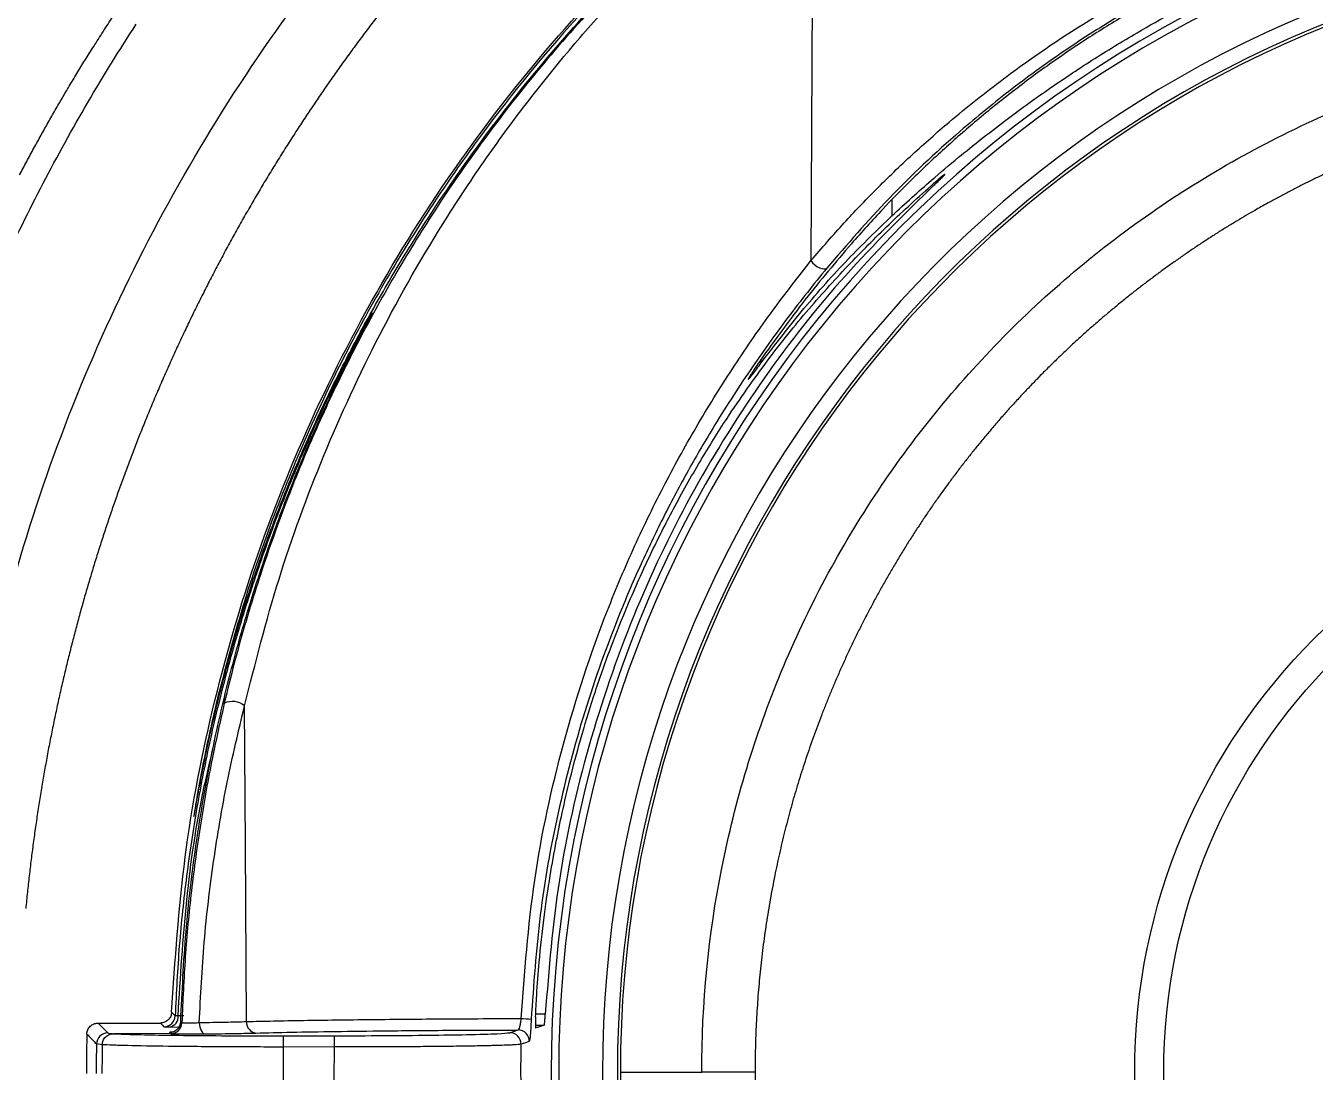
# Model space of a CAD drawing. Extents: x -50 to 28, y -10 to 124.
# Drawn here: x -42.844 to -39.395, y 41.026 to 43.824 of the extents above; entities that cross this region are included whole.
import ezdxf

# ---------------------------------------------------------------- set-up
doc = ezdxf.new("R2010")
doc.units = 0
doc.header["$MEASUREMENT"] = 0
doc.layers.add('GEOMETRY', color=2, linetype='Continuous', lineweight=25)

# ---------------------------------------------------------------- blocks, each defined once
blk = doc.blocks.new('2026 EXCURSION-ENTICE')
at = {"layer": 'GEOMETRY'}
for p, q in [((-29.2557, -34.5528), (-29.2616, -35.7312)), ((-29.0453, -35.5686), (-29.0451, -35.6113)), ((-29.3946, -36.0043), (-29.3948, -35.9949)), ((-31.1689, -37.7704), (-31.0019, -37.7702)), ((-30.9394, -37.7512), (-30.9549, -37.7509)), ((-29.9724, -37.7461), (-29.998, -37.7461)), ((-30.9745, -37.7985), (-31.1268, -37.7987)), ((-30.9773, -37.7806), (-30.9522, -37.7811)), ((-30.6732, -37.8044), (-30.5371, -37.8042)), ((-30.6732, -37.8044), (-30.6732, -37.8344)), ((-30.5371, -37.8042), (-30.537, -37.8342)), ((-29.9988, -37.7759), (-29.9752, -37.7758)), ((-31.1577, -37.8281), (-31.173, -37.8262)), ((-30.537, -37.8342), (-30.6732, -37.8344)), ((-29.7692, -37.9016), (-29.5539, -37.9016))]:
    blk.add_line(p, q, dxfattribs=at)
at = {"layer": 'GEOMETRY', "flags": 128}
for points in [[(-29.2616, -35.7312), (-29.2571, -35.7368), (-29.2516, -35.7421), (-29.2455, -35.7466), (-29.2391, -35.7502), (-29.2329, -35.7525), (-29.2273, -35.7535), (-29.2226, -35.753), (-29.2192, -35.7511)], [(-30.4914, -35.9745), (-30.4914, -35.9744), (-30.4914, -35.9735)], [(-30.7716, -37.7671), (-30.7746, -37.2938), (-30.777, -36.9219)], [(-31.1689, -37.7704), (-31.1544, -37.7851), (-31.1431, -37.7967)], [(-31.0019, -37.7702), (-30.9966, -37.7757), (-30.9925, -37.78)], [(-30.9625, -37.751), (-30.9678, -37.7456), (-30.9719, -37.7414)], [(-30.9446, -37.7695), (-30.9463, -37.7677), (-30.9477, -37.7662)], [(-30.8979, -37.7696), (-30.8975, -37.7754), (-30.8965, -37.7809), (-30.895, -37.786), (-30.8929, -37.7905), (-30.8904, -37.7942), (-30.8876, -37.797), (-30.8845, -37.7987), (-30.8813, -37.7993)], [(-30.9777, -37.7953), (-30.9759, -37.7971), (-30.9745, -37.7985)], [(-30.0674, -37.7961), (-30.055, -37.792), (-30.0453, -37.7888)], [(-29.9752, -37.7758), (-29.988, -37.78), (-29.998, -37.7833)], [(-30.0153, -37.8195), (-30.0277, -37.8236), (-30.0375, -37.8268)]]:
    blk.add_lwpolyline(points, dxfattribs=at)
at = {"layer": 'GEOMETRY'}
for radius in [1.64, 1.5625]:
    blk.add_circle((-26.7555, -37.9016), radius, dxfattribs=at)
for centre, radius, start, end in [((-26.7555, -37.9016), 3.201, 101.9546, 258.1398), ((-26.7555, -37.9016), 3.181, 102.0488, 258.0457), ((-26.7555, -37.9016), 3.064, 102.5142, 257.5802), ((-26.7555, -37.9016), 3.024, 102.7218, 257.3726), ((-26.7555, -37.9016), 3.016, 103.2268, 256.8676), ((-30.8092, -36.96), 0.0499, 49.7282, 116.0111), ((-30.9925, -37.75), 0.03, 270.0668, 357.9303), ((-30.9777, -37.7653), 0.03, 270.0668, 358.1305), ((-30.9821, -37.7537), 0.0274, 280.1958, 5.9279), ((-30.9745, -37.7685), 0.03, 270.0669, 358.1735), ((-30.7435, -37.7689), 0.0281, 176.448, 263.8582), ((-30.0555, -38.3094), 0.5507, 85.2725, 88.072), ((-22.0794, -28.9401), 12.7144, 224.17228, 224.3389), ((-31.143, -37.8267), 0.03, 90.0672, 179.0012), ((-30.0675, -37.8261), 0.03, 358.723, 89.949), ((-30.0453, -37.8188), 0.03, 358.5869, 89.9488), ((-26.7555, -37.9016), 4.4182, 179.0212, 180.0472), ((-26.7555, -37.9016), 4.4028, 179.0424, 180.0472), ((-26.7555, -37.9016), 3.9183, 179.016, 181.0785), ((-26.7555, -37.9016), 3.7822, 178.9789, 181.1156), ((-26.7555, -37.9016), 3.2828, 178.693, 181.4015)]:
    blk.add_arc(centre, radius, start, end, dxfattribs=at)
for points, knots in [([(36.6428, -38.9849), (36.6428, -38.9538), (36.6428, -38.9209), (36.6428, -38.8518), (36.6428, -38.8157), (36.6428, -38.7044), (36.6428, -38.6259), (36.6429, -38.4716), (36.6429, -38.3959), (36.6429, -38.2918), (36.6429, -38.2586), (36.6429, -38.196), (36.6429, -38.1665), (36.643, -38.1112), (36.643, -38.0854), (36.643, -38.0366), (36.643, -38.0136), (36.643, -37.9686), (36.643, -37.9463), (36.643, -37.9016), (36.643, -37.8792), (36.643, -37.7674), (36.6431, -37.6779), (36.6431, -37.2302), (36.643, -36.8711), (36.6425, -36.1483), (36.642, -35.7846), (36.6407, -35.0531), (36.6397, -34.6853), (36.6362, -33.5784), (36.6327, -32.8363), (36.6258, -31.7329), (36.6232, -31.3667), (36.6174, -30.6389), (36.6143, -30.2773), (36.6073, -29.5579), (36.6036, -29.2001), (36.5954, -28.4845), (36.5909, -28.1267), (36.5766, -27.0538), (36.5657, -26.3392), (36.5282, -24.1982), (36.497, -22.7741), (36.4381, -20.634), (36.4164, -19.92), (36.3801, -18.8478), (36.3674, -18.4902), (36.3408, -17.775), (36.3267, -17.4174), (36.2972, -16.7019), (36.2818, -16.3439), (36.2492, -15.6276), (36.2321, -15.2693), (36.1961, -14.5528), (36.1772, -14.1946), (36.1373, -13.4788), (36.1163, -13.1213), (36.0491, -12.0493), (35.9987, -11.335), (35.8805, -9.9073), (35.8128, -9.1939), (35.7232, -8.3929), (35.713, -8.3039), (35.6975, -8.1705), (35.6923, -8.1261), (35.6818, -8.0371), (35.6765, -7.9925), (35.665, -7.9028), (35.6586, -7.8577), (35.6448, -7.7684), (35.6373, -7.7241), (35.6214, -7.6359), (35.6129, -7.5919), (35.5946, -7.5036), (35.5849, -7.4593), (35.4923, -7.0621), (35.374, -6.7174), (35.0708, -6.0592), (34.8858, -5.7456), (34.4563, -5.1619), (34.2117, -4.8918), (33.673, -4.4064), (33.379, -4.1911), (32.7534, -3.8241), (32.4219, -3.6725), (31.9069, -3.4974), (31.7324, -3.4478), (31.4674, -3.3867), (31.3785, -3.3686), (31.2447, -3.3449), (31.1999, -3.3375), (31.1102, -3.3239), (31.0652, -3.3177), (30.9981, -3.3092), (30.9757, -3.3065), (30.9311, -3.3012), (30.9089, -3.2986), (30.8644, -3.2933), (30.842, -3.2907), (30.7963, -3.2853), (30.7731, -3.2826), (30.702, -3.2744), (30.6528, -3.2687), (30.5544, -3.2576), (30.5054, -3.2521), (30.4346, -3.2442), (30.4114, -3.2416), (30.3659, -3.2366), (30.3436, -3.2342), (30.2768, -3.2269), (30.2323, -3.2221), (30.0987, -3.2078), (30.0097, -3.1985), (29.208, -3.1159), (28.4943, -3.0535), (27.0663, -2.9444), (26.3519, -2.8976), (25.4585, -2.8452), (25.2798, -2.835), (24.9224, -2.8152), (24.7437, -2.8055), (24.2082, -2.7773), (23.8523, -2.7596), (23.1438, -2.7258), (22.7911, -2.7098), (22.0879, -2.6794), (21.7373, -2.665), (21.0356, -2.6375), (20.6844, -2.6244), (19.9793, -2.5993), (19.6253, -2.5873), (18.9141, -2.5644), (18.5568, -2.5535), (17.8413, -2.5327), (17.4836, -2.5228), (16.41, -2.4947), (15.6939, -2.4779), (14.2607, -2.4478), (13.5436, -2.4345), (12.1094, -2.4109), (11.3923, -2.4007), (9.9589, -2.3829), (9.2426, -2.3754), (8.1688, -2.366), (7.8109, -2.3632), (7.2742, -2.3594), (7.0952, -2.3582), (6.734, -2.3559), (6.5517, -2.3549), (6.1823, -2.3529), (5.9953, -2.3519), (5.6165, -2.3502), (5.4248, -2.3494), (4.8447, -2.3471), (4.4512, -2.3459), (3.8632, -2.3443), (3.6676, -2.3438), (3.2794, -2.343), (3.0868, -2.3426), (2.7059, -2.3419), (2.5177, -2.3416), (2.1461, -2.3411), (1.9627, -2.3408), (1.5999, -2.3404), (1.4204, -2.3403), (1.0624, -2.34), (0.8835, -2.3399), (0.3468, -2.3397), (-0.0111, -2.3396), (-1.0845, -2.3399), (-1.8002, -2.3405), (-3.2315, -2.3427), (-3.9472, -2.3443), (-5.3786, -2.3489), (-6.0943, -2.352), (-7.5257, -2.3608), (-8.2412, -2.3663), (-9.6738, -2.3799), (-10.391, -2.3879), (-11.827, -2.4068), (-12.5458, -2.4177), (-13.983, -2.4426), (-14.7013, -2.4566), (-16.1362, -2.4882), (-16.8526, -2.5057), (-17.7473, -2.5302), (-17.9261, -2.5352), (-18.2839, -2.5455), (-18.4628, -2.5508), (-18.999, -2.5671), (-19.3554, -2.5785), (-20.0636, -2.6022), (-20.4155, -2.6146), (-21.1159, -2.6406), (-21.4645, -2.6541), (-22.1614, -2.6825), (-22.5098, -2.6974), (-23.2094, -2.7289), (-23.5607, -2.7454), (-24.2677, -2.7804), (-24.6234, -2.7989), (-25.1589, -2.8282), (-25.3376, -2.8382), (-25.695, -2.8589), (-25.8737, -2.8696), (-26.4099, -2.9025), (-26.7676, -2.9259), (-27.4834, -2.9761), (-27.8414, -3.0029), (-28.5569, -3.0608), (-28.9143, -3.0919), (-29.4497, -3.1421), (-29.6281, -3.1595), (-29.8954, -3.1866), (-29.9845, -3.1958), (-30.1181, -3.2099), (-30.1626, -3.2146), (-30.2294, -3.2218), (-30.2518, -3.2242), (-30.2974, -3.2291), (-30.3205, -3.2317), (-30.3913, -3.2394), (-30.4403, -3.2448), (-30.5396, -3.2559), (-30.5898, -3.2616), (-30.6878, -3.2727), (-30.7354, -3.2782), (-30.8272, -3.2889), (-30.8713, -3.2941), (-30.938, -3.302), (-30.9602, -3.3046), (-31.0049, -3.3101), (-31.0274, -3.3129), (-31.0947, -3.3217), (-31.1396, -3.3282), (-31.274, -3.3493), (-31.3632, -3.3657), (-31.8068, -3.4586), (-32.154, -3.5691), (-32.8192, -3.8576), (-33.1371, -4.0356), (-33.7306, -4.4522), (-34.0061, -4.6908), (-34.5034, -5.2184), (-34.7251, -5.5074), (-35.1057, -6.1243), (-35.2647, -6.4521), (-35.4513, -6.9629), (-35.5048, -7.1361), (-35.5721, -7.4008), (-35.5923, -7.4898), (-35.6191, -7.6236), (-35.6274, -7.6682), (-35.6391, -7.7352), (-35.6429, -7.7576), (-35.6501, -7.8023), (-35.6536, -7.8248), (-35.6601, -7.8689), (-35.6632, -7.8904), (-35.669, -7.9335), (-35.6718, -7.9552), (-35.6773, -7.9995), (-35.68, -8.022), (-35.6853, -8.0666), (-35.6879, -8.0888), (-35.701, -8.1998), (-35.7113, -8.2888), (-35.7416, -8.5557), (-35.7611, -8.7338), (-35.8548, -9.6244), (-35.9185, -10.3381), (-36.0299, -11.7663), (-36.0776, -12.4807), (-36.163, -13.9102), (-36.2007, -14.6252), (-36.2697, -16.0552), (-36.3009, -16.7704), (-36.3576, -18.2009), (-36.3831, -18.9162), (-36.4295, -20.3451), (-36.4503, -21.0586), (-36.488, -22.4845), (-36.5049, -23.1969), (-36.5351, -24.6223), (-36.5485, -25.3353), (-36.5723, -26.7631), (-36.5827, -27.478), (-36.5939, -28.3724), (-36.5961, -28.5513), (-36.6003, -28.9091), (-36.6023, -29.088), (-36.608, -29.6253), (-36.6116, -29.9845), (-36.618, -30.7077), (-36.621, -31.0717), (-36.6263, -31.8041), (-36.6286, -32.1726), (-36.6349, -33.2816), (-36.6379, -34.0258), (-36.6409, -35.1326), (-36.6416, -35.4999), (-36.6426, -36.2298), (-36.6429, -36.5923), (-36.6431, -37.3131), (-36.6431, -37.6713), (-36.643, -38.0739), (-36.643, -38.1187), (-36.643, -38.2079), (-36.6429, -38.2521), (-36.6429, -38.3384), (-36.6429, -38.3806), (-36.6429, -38.4626), (-36.6429, -38.5024), (-36.6428, -38.6188), (-36.6428, -38.6921), (-36.6428, -38.8373), (-36.6428, -38.9094), (-36.6428, -38.9849)], [0, 0, 0, 0, 0.000488, 0.000488, 0.000977, 0.000977, 0.001953, 0.001953, 0.00293, 0.00293, 0.003418, 0.003418, 0.003906, 0.003906, 0.004395, 0.004395, 0.004883, 0.004883, 0.005371, 0.005371, 0.005859, 0.005859, 0.007813, 0.007813, 0.015625, 0.015625, 0.023438, 0.023438, 0.03125, 0.03125, 0.046875, 0.046875, 0.054688, 0.054688, 0.0625, 0.0625, 0.070313, 0.070313, 0.078125, 0.078125, 0.09375, 0.09375, 0.125, 0.125, 0.140625, 0.140625, 0.148438, 0.148438, 0.15625, 0.15625, 0.164063, 0.164063, 0.171875, 0.171875, 0.179688, 0.179688, 0.1875, 0.1875, 0.203125, 0.203125, 0.21875, 0.21875, 0.220703, 0.220703, 0.22168, 0.22168, 0.222656, 0.222656, 0.223633, 0.223633, 0.224609, 0.224609, 0.225586, 0.225586, 0.226563, 0.226563, 0.234375, 0.234375, 0.242188, 0.242188, 0.25, 0.25, 0.257813, 0.257813, 0.265625, 0.265625, 0.269531, 0.269531, 0.271484, 0.271484, 0.272461, 0.272461, 0.273438, 0.273438, 0.273926, 0.273926, 0.274414, 0.274414, 0.274902, 0.274902, 0.275391, 0.275391, 0.276367, 0.276367, 0.277344, 0.277344, 0.277832, 0.277832, 0.27832, 0.27832, 0.279297, 0.279297, 0.28125, 0.28125, 0.296875, 0.296875, 0.3125, 0.3125, 0.316406, 0.316406, 0.320313, 0.320313, 0.328125, 0.328125, 0.335938, 0.335938, 0.34375, 0.34375, 0.351563, 0.351563, 0.359375, 0.359375, 0.367188, 0.367188, 0.375, 0.375, 0.390625, 0.390625, 0.40625, 0.40625, 0.421875, 0.421875, 0.4375, 0.4375, 0.445313, 0.445313, 0.449219, 0.449219, 0.453125, 0.453125, 0.457031, 0.457031, 0.460938, 0.460938, 0.46875, 0.46875, 0.472656, 0.472656, 0.476563, 0.476563, 0.480469, 0.480469, 0.484375, 0.484375, 0.488281, 0.488281, 0.492188, 0.492188, 0.5, 0.5, 0.515625, 0.515625, 0.53125, 0.53125, 0.546875, 0.546875, 0.5625, 0.5625, 0.578125, 0.578125, 0.59375, 0.59375, 0.609375, 0.609375, 0.625, 0.625, 0.628906, 0.628906, 0.632813, 0.632813, 0.640625, 0.640625, 0.648438, 0.648438, 0.65625, 0.65625, 0.664063, 0.664063, 0.671875, 0.671875, 0.679688, 0.679688, 0.683594, 0.683594, 0.6875, 0.6875, 0.695313, 0.695313, 0.703125, 0.703125, 0.710938, 0.710938, 0.714844, 0.714844, 0.716797, 0.716797, 0.717773, 0.717773, 0.718262, 0.718262, 0.71875, 0.71875, 0.719727, 0.719727, 0.720703, 0.720703, 0.72168, 0.72168, 0.722656, 0.722656, 0.723145, 0.723145, 0.723633, 0.723633, 0.724609, 0.724609, 0.726563, 0.726563, 0.734375, 0.734375, 0.742188, 0.742188, 0.75, 0.75, 0.757813, 0.757813, 0.765625, 0.765625, 0.769531, 0.769531, 0.771484, 0.771484, 0.772461, 0.772461, 0.772949, 0.772949, 0.773438, 0.773438, 0.773926, 0.773926, 0.774414, 0.774414, 0.774902, 0.774902, 0.775391, 0.775391, 0.777344, 0.777344, 0.78125, 0.78125, 0.796875, 0.796875, 0.8125, 0.8125, 0.828125, 0.828125, 0.84375, 0.84375, 0.859375, 0.859375, 0.875, 0.875, 0.890625, 0.890625, 0.90625, 0.90625, 0.921875, 0.921875, 0.925781, 0.925781, 0.929688, 0.929688, 0.9375, 0.9375, 0.945313, 0.945313, 0.953125, 0.953125, 0.96875, 0.96875, 0.976563, 0.976563, 0.984375, 0.984375, 0.992188, 0.992188, 0.993164, 0.993164, 0.994141, 0.994141, 0.995117, 0.995117, 0.996094, 0.996094, 0.998047, 0.998047, 1, 1, 1, 1]), ([(-31.5777, -37.9016), (-31.5777, -37.5973), (-31.5488, -37.293), (-31.4342, -36.6953), (-31.3486, -36.4019), (-31.1236, -35.8363), (-30.9843, -35.5643), (-30.6569, -35.0512), (-30.4689, -34.8102), (-30.0508, -34.3679), (-29.8207, -34.1666), (-29.3269, -33.8109), (-29.0631, -33.6565), (-28.5111, -33.4001), (-28.223, -33.2981), (-27.6326, -33.1501), (-27.3304, -33.1042), (-27.0266, -33.0871)], [0, 0, 0, 0, 0.125, 0.125, 0.25, 0.25, 0.375, 0.375, 0.5, 0.5, 0.625, 0.625, 0.75, 0.75, 0.875, 0.875, 1, 1, 1, 1]), ([(-30.9719, -37.7414), (-30.9627, -37.6028), (-30.9439, -37.3223), (-30.8622, -36.9037), (-30.7391, -36.4878), (-30.5707, -36.0819), (-30.3596, -35.6928), (-30.113, -35.3342), (-29.8375, -35.0102), (-29.5402, -34.7228), (-29.2201, -34.4697), (-28.8843, -34.2497), (-28.6473, -34.132), (-28.5301, -34.0738)], [0, 0, 0, 0, 0.0898729, 0.1818231, 0.2754404, 0.3702648, 0.4657983, 0.5615202, 0.6514757, 0.7406968, 0.8287714, 0.9153191, 1, 1, 1, 1]), ([(-28.9167, -34.2834), (-29.029, -34.3547), (-29.2571, -34.4996), (-29.5757, -34.7611), (-29.8774, -35.0594), (-30.104, -35.3355), (-30.2693, -35.5715), (-30.3856, -35.7569), (-30.4966, -35.9566), (-30.6005, -36.1707), (-30.6954, -36.3994), (-30.7807, -36.6421), (-30.8254, -36.8108), (-30.8481, -36.8967)], [0, 0, 0, 0, 0.1195492, 0.2428522, 0.3699085, 0.5007176, 0.5634452, 0.6290393, 0.6974995, 0.7688259, 0.8430183, 0.9200763, 1, 1, 1, 1]), ([(-30.8984, -37.1412), (-30.8897, -37.0972), (-30.8724, -37.0094), (-30.8403, -36.8759), (-30.8039, -36.7428), (-30.7619, -36.6071), (-30.7172, -36.4785), (-30.6648, -36.3417), (-30.605, -36.2007), (-30.5341, -36.0504), (-30.4576, -35.9031), (-30.3751, -35.7586), (-30.2668, -35.5848), (-30.1259, -35.3831), (-29.9476, -35.1611), (-29.7858, -34.9848), (-29.6518, -34.8525), (-29.5492, -34.7576), (-29.43, -34.6541), (-29.2931, -34.5436), (-29.1956, -34.473), (-29.1468, -34.4376)], [0, 0, 0, 0, 0.040605, 0.080991, 0.124986, 0.166465, 0.210729, 0.249396, 0.30011, 0.350112, 0.40005, 0.449831, 0.499333, 0.582704, 0.667311, 0.749293, 0.792552, 0.834289, 0.874727, 0.937238, 1, 1, 1, 1]), ([(-29.2538, -34.529), (-29.2971, -34.5611), (-29.384, -34.6253), (-29.5203, -34.7381), (-29.6567, -34.8613), (-29.8039, -35.0074), (-29.96, -35.1801), (-30.1183, -35.3785), (-30.2548, -35.5734), (-30.3722, -35.7627), (-30.4712, -35.9416), (-30.5606, -36.1239), (-30.6269, -36.2774), (-30.6766, -36.405), (-30.7126, -36.5046), (-30.7463, -36.6063), (-30.7769, -36.707), (-30.8055, -36.8099), (-30.8224, -36.8793), (-30.8311, -36.9151)], [0, 0, 0, 0, 0.062929, 0.125944, 0.186635, 0.250525, 0.332552, 0.416047, 0.500993, 0.569246, 0.640067, 0.708606, 0.777425, 0.812962, 0.851023, 0.887904, 0.925032, 0.961288, 1, 1, 1, 1]), ([(-30.777, -36.9219), (-30.7482, -36.8084), (-30.6909, -36.5821), (-30.5691, -36.2514), (-30.4197, -35.9268), (-30.2663, -35.6588), (-30.1255, -35.448), (-30.0114, -35.2938), (-29.8959, -35.152), (-29.7885, -35.0314), (-29.6908, -34.9297), (-29.6035, -34.8445), (-29.5151, -34.7633), (-29.4264, -34.6868), (-29.3383, -34.6151), (-29.283, -34.5734), (-29.2557, -34.5528)], [0, 0, 0, 0, 0.124745, 0.248643, 0.372535, 0.497684, 0.565281, 0.629598, 0.690734, 0.748805, 0.791854, 0.833461, 0.873703, 0.916978, 0.95903, 1, 1, 1, 1]), ([(-29.2616, -35.7312), (-29.2324, -35.6973), (-29.1772, -35.6335), (-29.0861, -35.5384), (-28.9926, -35.4484), (-28.8797, -35.3486), (-28.7488, -35.2442), (-28.5955, -35.1363), (-28.4338, -35.0364), (-28.2654, -34.9462), (-28.0925, -34.8669), (-27.9338, -34.8056), (-27.7915, -34.7591), (-27.6678, -34.7248), (-27.5484, -34.6969), (-27.4756, -34.6839), (-27.4387, -34.6773)], [0, 0, 0, 0, 0.066511, 0.125505, 0.189954, 0.250258, 0.334441, 0.417335, 0.499853, 0.583941, 0.666867, 0.74982, 0.81219, 0.875128, 0.936644, 1, 1, 1, 1]), ([(-27.4521, -34.7068), (-27.4874, -34.7133), (-27.5581, -34.7262), (-27.6738, -34.7537), (-27.7949, -34.788), (-27.9331, -34.8343), (-28.0878, -34.8954), (-28.2558, -34.9743), (-28.4196, -35.0642), (-28.5765, -35.1635), (-28.7248, -35.2706), (-28.8868, -35.4031), (-29.057, -35.5631), (-29.165, -35.6883), (-29.2192, -35.7511)], [0, 0, 0, 0, 0.0623684, 0.1248843, 0.1872399, 0.2502093, 0.3329023, 0.4160931, 0.5002013, 0.5829361, 0.6662027, 0.749826, 0.8745393, 1, 1, 1, 1]), ([(-27.5351, -34.7308), (-27.5678, -34.7377), (-27.6326, -34.7513), (-27.7386, -34.7792), (-27.8485, -34.8128), (-27.9745, -34.8572), (-28.115, -34.9148), (-28.268, -34.9881), (-28.4045, -35.0636), (-28.5254, -35.1385), (-28.6287, -35.2088), (-28.729, -35.2834), (-28.8224, -35.359), (-28.9133, -35.4387), (-28.995, -35.5163), (-29.0767, -35.5997), (-29.126, -35.6551), (-29.1536, -35.6861)], [0, 0, 0, 0, 0.063216, 0.124934, 0.18777, 0.25031, 0.333192, 0.416162, 0.500426, 0.561814, 0.625785, 0.686236, 0.750259, 0.809761, 0.874964, 0.92994, 1, 1, 1, 1]), ([(-29.0451, -35.6113), (-29.0273, -35.5949), (-28.9932, -35.5634), (-28.9339, -35.5111), (-28.8728, -35.4594), (-28.8074, -35.4067), (-28.7285, -35.3457), (-28.6298, -35.2742), (-28.5108, -35.1949), (-28.3674, -35.1073), (-28.1967, -35.0142), (-28.0337, -34.9375), (-27.907, -34.8841), (-27.7834, -34.8356), (-27.6999, -34.8069), (-27.6444, -34.7878)], [0, 0, 0, 0, 0.048896, 0.094178, 0.154312, 0.200903, 0.250031, 0.335845, 0.417574, 0.49883, 0.624598, 0.74962, 0.812406, 0.875215, 1, 1, 1, 1]), ([(-30.2708, -34.8923), (-30.28, -34.9032), (-30.2986, -34.925), (-30.326, -34.958), (-30.3531, -34.9912), (-30.3799, -35.0246), (-30.4064, -35.0583), (-30.4326, -35.0922), (-30.4584, -35.1264), (-30.484, -35.1608), (-30.5092, -35.1955), (-30.5341, -35.2304), (-30.5587, -35.2655), (-30.583, -35.3009), (-30.607, -35.3365), (-30.6227, -35.3604), (-30.6305, -35.3724)], [0, 0, 0, 0, 0.071456, 0.142882, 0.214287, 0.285675, 0.357052, 0.428426, 0.499802, 0.571185, 0.642583, 0.714001, 0.785446, 0.856923, 0.928439, 1, 1, 1, 1]), ([(-31.2643, -35.2958), (-31.2581, -35.2853), (-31.2453, -35.2636), (-31.2252, -35.2302), (-31.2035, -35.1948), (-31.1801, -35.1575), (-31.1551, -35.1183), (-31.1377, -35.0917), (-31.1287, -35.078)], [0, 0, 0, 0, 0.142184, 0.294159, 0.455924, 0.62748, 0.808836, 1, 1, 1, 1]), ([(-29.5539, -37.9016), (-29.5539, -37.7185), (-29.5359, -37.5353), (-29.4644, -37.1761), (-29.411, -36.9999), (-29.2708, -36.6615), (-29.184, -36.4992), (-28.9805, -36.1946), (-28.8638, -36.0524), (-28.6047, -35.7934), (-28.4625, -35.6766), (-28.1579, -35.4731), (-27.9956, -35.3863), (-27.6572, -35.2462), (-27.4811, -35.1927), (-27.1218, -35.1213), (-26.9386, -35.1032), (-26.7555, -35.1032)], [0, 0, 0, 0, 0.125, 0.125, 0.25, 0.25, 0.375, 0.375, 0.5, 0.5, 0.625, 0.625, 0.75, 0.75, 0.875, 0.875, 1, 1, 1, 1]), ([(-31.3786, -35.5019), (-31.3723, -35.4899), (-31.3597, -35.466), (-31.3406, -35.4307), (-31.3215, -35.396), (-31.3025, -35.362), (-31.2834, -35.3286), (-31.2706, -35.3066), (-31.2643, -35.2958)], [0, 0, 0, 0, 0.172919, 0.34334, 0.511261, 0.67668, 0.839593, 1, 1, 1, 1]), ([(-30.6305, -35.3724), (-30.6385, -35.3847), (-30.6545, -35.4093), (-30.678, -35.4466), (-30.7012, -35.484), (-30.7241, -35.5217), (-30.7465, -35.5595), (-30.7686, -35.5976), (-30.7904, -35.636), (-30.8118, -35.6745), (-30.8328, -35.7133), (-30.8536, -35.7523), (-30.8671, -35.7785), (-30.8738, -35.7915)], [0, 0, 0, 0, 0.0908187, 0.1816306, 0.2724441, 0.3632673, 0.4541087, 0.5449764, 0.6358788, 0.7268241, 0.8178205, 0.9088764, 1, 1, 1, 1]), ([(-27.7634, -35.4448), (-27.7728, -35.4487), (-27.7917, -35.4565), (-27.8198, -35.4686), (-27.8477, -35.481), (-27.8754, -35.4937), (-27.903, -35.5068), (-27.9304, -35.5201), (-27.9576, -35.5337), (-27.9846, -35.5477), (-28.0115, -35.562), (-28.0293, -35.5717), (-28.0382, -35.5766)], [0, 0, 0, 0, 0.100409, 0.200691, 0.300861, 0.40093, 0.500913, 0.600822, 0.700672, 0.800476, 0.900248, 1, 1, 1, 1]), ([(-29.1559, -35.7376), (-29.1198, -35.7008), (-29.0476, -35.627), (-28.9659, -35.554), (-28.925, -35.5174)], [0, 0, 0, 0, 0.499127, 1, 1, 1, 1]), ([(-28.9447, -35.5408), (-28.9409, -35.5373), (-28.9333, -35.5302), (-28.9224, -35.52), (-28.9127, -35.5106), (-28.9064, -35.5042), (-28.9037, -35.5011), (-28.9031, -35.5), (-28.904, -35.5003), (-28.9073, -35.5026), (-28.9143, -35.5082), (-28.9214, -35.5143), (-28.925, -35.5174)], [0, 0, 0, 0, 0.124459, 0.249315, 0.374127, 0.498961, 0.562734, 0.624114, 0.686178, 0.749727, 0.874601, 1, 1, 1, 1]), ([(-28.9447, -35.5408), (-29.0264, -35.6213), (-29.1909, -35.7836), (-29.4041, -36.0603), (-29.5897, -36.3595), (-29.7439, -36.6838), (-29.8617, -37.0277), (-29.943, -37.3848), (-29.9626, -37.6263), (-29.9724, -37.7461)], [0, 0, 0, 0, 0.137829, 0.277764, 0.419018, 0.560759, 0.708836, 0.855553, 1, 1, 1, 1]), ([(-28.0742, -35.5969), (-28.0821, -35.6014), (-28.0979, -35.6105), (-28.1136, -35.6199), (-28.1215, -35.6246)], [0, 0, 0, 0, 0.498951, 1, 1, 1, 1]), ([(-28.0382, -35.5766), (-28.0447, -35.5802), (-28.0568, -35.5869), (-28.0687, -35.5937), (-28.0742, -35.5969)], [0, 0, 0, 0, 0.541321, 1, 1, 1, 1]), ([(-29.3946, -36.0043), (-29.3569, -35.9553), (-29.2818, -35.8577), (-29.163, -35.7254), (-29.0843, -35.6493), (-29.0451, -35.6113)], [0, 0, 0, 0, 0.335624, 0.668715, 1, 1, 1, 1]), ([(-28.1215, -35.6246), (-28.1302, -35.6299), (-28.1476, -35.6404), (-28.1735, -35.6566), (-28.1993, -35.6731), (-28.2248, -35.6898), (-28.2501, -35.7069), (-28.2669, -35.7185), (-28.2752, -35.7243)], [0, 0, 0, 0, 0.1666557, 0.333286, 0.4999133, 0.6665598, 0.833248, 1, 1, 1, 1]), ([(-30.037, -37.759), (-30.0277, -37.635), (-30.0091, -37.3862), (-29.9292, -37.0201), (-29.8318, -36.7233), (-29.7348, -36.4941), (-29.6534, -36.3271), (-29.5635, -36.165), (-29.4666, -36.0101), (-29.3645, -35.8629), (-29.2957, -35.7749), (-29.2616, -35.7312)], [0, 0, 0, 0, 0.166127, 0.333441, 0.499831, 0.583204, 0.666609, 0.749335, 0.833702, 0.917378, 1, 1, 1, 1]), ([(-28.2752, -35.7243), (-28.2835, -35.7302), (-28.3001, -35.7418), (-28.3247, -35.7596), (-28.349, -35.7776), (-28.373, -35.7958), (-28.3966, -35.8141), (-28.4122, -35.8265), (-28.42, -35.8328)], [0, 0, 0, 0, 0.168479, 0.336205, 0.5032, 0.669483, 0.835076, 1, 1, 1, 1]), ([(-29.2192, -35.7511), (-29.2539, -35.7943), (-29.3229, -35.8802), (-29.4264, -36.0249), (-29.5168, -36.165), (-29.5943, -36.2985), (-29.6583, -36.4194), (-29.7182, -36.5446), (-29.7915, -36.7153), (-29.8705, -36.9364), (-29.9415, -37.2067), (-29.9909, -37.4819), (-30.0037, -37.6675), (-30.0101, -37.7606)], [0, 0, 0, 0, 0.083269, 0.165581, 0.250649, 0.313316, 0.37564, 0.435615, 0.500134, 0.625357, 0.750307, 0.874884, 1, 1, 1, 1]), ([(-29.9984, -37.7536), (-29.9974, -37.7344), (-29.995, -37.6856), (-29.9881, -37.5967), (-29.9765, -37.4899), (-29.9608, -37.3823), (-29.9442, -37.2893), (-29.9266, -37.2036), (-29.9043, -37.1079), (-29.8751, -36.9994), (-29.8381, -36.8802), (-29.7972, -36.7647), (-29.7483, -36.6422), (-29.6933, -36.5195), (-29.6287, -36.3914), (-29.5602, -36.2698), (-29.477, -36.1367), (-29.3801, -35.9991), (-29.2682, -35.8585), (-29.1931, -35.7777), (-29.1559, -35.7376)], [0, 0, 0, 0, 0.025324, 0.064489, 0.117494, 0.166796, 0.20786, 0.241885, 0.282137, 0.337393, 0.389823, 0.446608, 0.498888, 0.563811, 0.624134, 0.688728, 0.749406, 0.834501, 0.917841, 1, 1, 1, 1]), ([(-30.8738, -35.7915), (-30.8804, -35.8046), (-30.8937, -35.8306), (-30.9131, -35.8699), (-30.9321, -35.9093), (-30.9508, -35.9489), (-30.9691, -35.9887), (-30.987, -36.0287), (-31.0045, -36.0688), (-31.0217, -36.1091), (-31.0385, -36.1495), (-31.0494, -36.1767), (-31.0548, -36.1902)], [0, 0, 0, 0, 0.100054, 0.200072, 0.300063, 0.400036, 0.5, 0.599964, 0.699937, 0.799928, 0.899946, 1, 1, 1, 1]), ([(-28.42, -35.8328), (-28.4282, -35.8394), (-28.4447, -35.8528), (-28.4692, -35.8732), (-28.4934, -35.8938), (-28.5173, -35.9148), (-28.541, -35.936), (-28.5645, -35.9576), (-28.5877, -35.9794), (-28.6106, -36.0015), (-28.6257, -36.0164), (-28.6333, -36.0239)], [0, 0, 0, 0, 0.111074, 0.22212, 0.333154, 0.444192, 0.55525, 0.666344, 0.777489, 0.888703, 1, 1, 1, 1]), ([(-30.4865, -35.9703), (-30.4754, -35.9488), (-30.4587, -35.9166), (-30.442, -35.8851), (-30.4358, -35.8729), (-30.4343, -35.8696), (-30.4372, -35.8742), (-30.4449, -35.8874), (-30.4629, -35.9195), (-30.48, -35.9519), (-30.4914, -35.9735)], [0, 0, 0, 0, 0.249185, 0.374247, 0.43701, 0.499673, 0.56223, 0.625056, 0.750507, 1, 1, 1, 1]), ([(-30.4914, -35.9735), (-30.514, -36.0181), (-30.5591, -36.1069), (-30.6224, -36.2468), (-30.6819, -36.3914), (-30.7364, -36.54), (-30.7837, -36.685), (-30.8284, -36.8411), (-30.8694, -37.0091), (-30.9055, -37.1923), (-30.9332, -37.3768), (-30.9532, -37.5631), (-30.9594, -37.6884), (-30.9625, -37.751)], [0, 0, 0, 0, 0.081146, 0.161642, 0.249928, 0.335941, 0.41981, 0.498644, 0.600158, 0.700486, 0.800174, 0.900076, 1, 1, 1, 1]), ([(-30.9477, -37.7662), (-30.9439, -37.6862), (-30.9362, -37.526), (-30.908, -37.2896), (-30.8682, -37.0581), (-30.8203, -36.8495), (-30.7659, -36.6562), (-30.7076, -36.4791), (-30.6407, -36.3038), (-30.5681, -36.1346), (-30.5139, -36.0254), (-30.4865, -35.9703)], [0, 0, 0, 0, 0.125772, 0.251681, 0.376982, 0.501503, 0.596925, 0.702254, 0.803915, 0.901136, 1, 1, 1, 1]), ([(-29.3979, -35.9991), (-29.4053, -36.01), (-29.4166, -36.0265), (-29.4259, -36.0415), (-29.4291, -36.0472), (-29.4299, -36.0494), (-29.4289, -36.0489), (-29.4253, -36.0449), (-29.4177, -36.0352), (-29.4066, -36.0205), (-29.3986, -36.0097), (-29.3946, -36.0043)], [0, 0, 0, 0, 0.247844, 0.373197, 0.437877, 0.498434, 0.560249, 0.624355, 0.749376, 0.874727, 1, 1, 1, 1]), ([(-28.6333, -36.0239), (-28.6411, -36.0319), (-28.6569, -36.0477), (-28.6801, -36.0718), (-28.703, -36.0962), (-28.7256, -36.1208), (-28.7478, -36.1457), (-28.7698, -36.1709), (-28.7914, -36.1964), (-28.8055, -36.2136), (-28.8126, -36.2222)], [0, 0, 0, 0, 0.125277, 0.250434, 0.375492, 0.500471, 0.625391, 0.750272, 0.875135, 1, 1, 1, 1]), ([(-31.0548, -36.1902), (-31.0598, -36.2028), (-31.0697, -36.2279), (-31.0842, -36.2658), (-31.0984, -36.3039), (-31.1122, -36.342), (-31.1257, -36.3803), (-31.1389, -36.4187), (-31.1518, -36.4572), (-31.1643, -36.4959), (-31.1723, -36.5217), (-31.1764, -36.5346)], [0, 0, 0, 0, 0.111072, 0.222133, 0.333193, 0.44426, 0.555342, 0.666449, 0.777589, 0.888769, 1, 1, 1, 1]), ([(-28.8126, -36.2222), (-28.8193, -36.2304), (-28.8326, -36.2469), (-28.8522, -36.2718), (-28.8715, -36.297), (-28.8905, -36.3224), (-28.9092, -36.348), (-28.9276, -36.3739), (-28.9457, -36.4), (-28.9575, -36.4176), (-28.9634, -36.4263)], [0, 0, 0, 0, 0.125063, 0.250071, 0.375044, 0.499999, 0.624954, 0.749927, 0.874936, 1, 1, 1, 1]), ([(-28.9634, -36.4263), (-28.9695, -36.4355), (-28.9817, -36.454), (-28.9995, -36.4818), (-29.017, -36.5099), (-29.0342, -36.5382), (-29.0509, -36.5667), (-29.0674, -36.5953), (-29.0834, -36.6242), (-29.0991, -36.6532), (-29.1145, -36.6825), (-29.1295, -36.712), (-29.1441, -36.7416), (-29.1584, -36.7715), (-29.1723, -36.8015), (-29.1859, -36.8318), (-29.1946, -36.8521), (-29.199, -36.8622)], [0, 0, 0, 0, 0.066766, 0.133474, 0.200134, 0.266756, 0.333349, 0.399925, 0.466494, 0.533066, 0.59965, 0.666258, 0.732899, 0.799583, 0.866322, 0.933124, 1, 1, 1, 1]), ([(-31.1764, -36.5346), (-31.1805, -36.548), (-31.1886, -36.5746), (-31.2004, -36.6147), (-31.2118, -36.6548), (-31.2229, -36.6951), (-31.2336, -36.7354), (-31.2439, -36.7758), (-31.2539, -36.8163), (-31.2603, -36.8433), (-31.2634, -36.8568)], [0, 0, 0, 0, 0.125185, 0.250296, 0.375345, 0.500341, 0.625294, 0.750215, 0.875114, 1, 1, 1, 1]), ([(-31.2634, -36.8568), (-31.2667, -36.8711), (-31.2732, -36.8997), (-31.2825, -36.9427), (-31.2915, -36.9858), (-31.3, -37.0289), (-31.308, -37.0722), (-31.3157, -37.1154), (-31.323, -37.1588), (-31.3298, -37.2022), (-31.3363, -37.2457), (-31.3423, -37.2893), (-31.3479, -37.333), (-31.3531, -37.3767), (-31.3579, -37.4205), (-31.3608, -37.4497), (-31.3622, -37.4643)], [0, 0, 0, 0, 0.071455, 0.14288, 0.214282, 0.285666, 0.35704, 0.42841, 0.499782, 0.571164, 0.64256, 0.713979, 0.785426, 0.856907, 0.92843, 1, 1, 1, 1]), ([(-29.199, -36.8622), (-29.203, -36.8717), (-29.2109, -36.8905), (-29.2225, -36.9189), (-29.2337, -36.9475), (-29.2445, -36.9762), (-29.2551, -37.005), (-29.2653, -37.0339), (-29.2751, -37.0629), (-29.2847, -37.0921), (-29.2908, -37.1116), (-29.2938, -37.1214)], [0, 0, 0, 0, 0.111168, 0.222286, 0.333371, 0.444436, 0.555498, 0.66657, 0.777668, 0.888806, 1, 1, 1, 1]), ([(-30.8481, -36.8967), (-30.8598, -36.9463), (-30.8806, -37.0348), (-30.8963, -37.1217), (-30.9033, -37.16)], [0, 0, 0, 0, 0.5599134, 1, 1, 1, 1]), ([(-30.8311, -36.9151), (-30.842, -36.9633), (-30.8655, -37.0676), (-30.8956, -37.2364), (-30.9198, -37.4145), (-30.937, -37.5929), (-30.942, -37.7107), (-30.9446, -37.7695)], [0, 0, 0, 0, 0.177099, 0.384084, 0.595719, 0.79811, 1, 1, 1, 1]), ([(-30.8979, -37.7696), (-30.8944, -37.6976), (-30.8872, -37.5529), (-30.8613, -37.3382), (-30.8253, -37.1248), (-30.7931, -36.9897), (-30.777, -36.9219)], [0, 0, 0, 0, 0.248557, 0.498736, 0.74836, 1, 1, 1, 1]), ([(-30.9549, -37.7509), (-30.9484, -37.6477), (-30.9355, -37.4409), (-30.9013, -37.203), (-30.8694, -37.0712), (-30.8615, -37.0384)], [0, 0, 0, 0, 0.428173, 0.857811, 1, 1, 1, 1]), ([(-30.9018, -37.1593), (-30.9012, -37.1559), (-30.9001, -37.1499), (-30.8989, -37.1438), (-30.8984, -37.1412)], [0, 0, 0, 0, 0.559993, 1, 1, 1, 1]), ([(-29.2938, -37.1214), (-29.2967, -37.131), (-29.3026, -37.1501), (-29.3109, -37.179), (-29.3189, -37.208), (-29.3266, -37.237), (-29.334, -37.2661), (-29.341, -37.2953), (-29.3477, -37.3246), (-29.3541, -37.3539), (-29.358, -37.3736), (-29.36, -37.3834)], [0, 0, 0, 0, 0.111157, 0.222269, 0.33335, 0.444415, 0.555478, 0.666554, 0.777657, 0.888801, 1, 1, 1, 1]), ([(-30.9125, -37.2178), (-30.9124, -37.2175), (-30.9123, -37.217), (-30.9114, -37.2123), (-30.9095, -37.2019), (-30.9062, -37.1835), (-30.9034, -37.1681), (-30.9018, -37.1593)], [0, 0, 0, 0, 0.072592, 0.155996, 0.329999, 0.613845, 1, 1, 1, 1]), ([(-30.9033, -37.16), (-30.9048, -37.1688), (-30.9074, -37.184), (-30.9103, -37.2023), (-30.9119, -37.2125), (-30.9125, -37.2171), (-30.9125, -37.2176), (-30.9125, -37.2178)], [0, 0, 0, 0, 0.3862427, 0.6700951, 0.8428619, 0.9269438, 1, 1, 1, 1]), ([(-29.36, -37.3834), (-29.3621, -37.3941), (-29.3663, -37.4155), (-29.372, -37.4476), (-29.3774, -37.4798), (-29.3824, -37.512), (-29.387, -37.5442), (-29.3912, -37.5765), (-29.395, -37.6089), (-29.3984, -37.6412), (-29.4014, -37.6736), (-29.404, -37.7061), (-29.4062, -37.7386), (-29.408, -37.7711), (-29.4094, -37.8037), (-29.4103, -37.8363), (-29.411, -37.869), (-29.411, -37.8907), (-29.4111, -37.9016)], [0, 0, 0, 0, 0.062656, 0.125247, 0.187783, 0.250273, 0.312726, 0.375152, 0.437561, 0.499961, 0.562363, 0.624775, 0.687207, 0.749669, 0.812169, 0.874719, 0.937326, 1, 1, 1, 1]), ([(-31.1988, -37.7997), (-31.1983, -37.7958), (-31.1972, -37.7881), (-31.1903, -37.7785), (-31.1805, -37.7717), (-31.1727, -37.7708), (-31.1689, -37.7704)], [0, 0, 0, 0, 0.25003, 0.499873, 0.749257, 1, 1, 1, 1]), ([(-30.9719, -37.7414), (-30.9725, -37.7452), (-30.9736, -37.7528), (-30.9806, -37.7623), (-30.9904, -37.7689), (-30.998, -37.7698), (-31.0019, -37.7702)], [0, 0, 0, 0, 0.250021, 0.499877, 0.74929, 1, 1, 1, 1]), ([(-30.9549, -37.7509), (-30.9571, -37.7509), (-30.9613, -37.7511), (-30.9621, -37.7511), (-30.9625, -37.751)], [0, 0, 0, 0, 0.500195, 1, 1, 1, 1]), ([(-30.8979, -37.7696), (-30.9003, -37.7698), (-30.905, -37.7701), (-30.913, -37.7705), (-30.9211, -37.7707), (-30.9287, -37.7708), (-30.9353, -37.7707), (-30.9404, -37.7704), (-30.9438, -37.77), (-30.9443, -37.7697), (-30.9446, -37.7695)], [0, 0, 0, 0, 0.125728, 0.250886, 0.375559, 0.500258, 0.625064, 0.750026, 0.874835, 1, 1, 1, 1]), ([(-30.7716, -37.7671), (-30.7895, -37.7676), (-30.8252, -37.7686), (-30.8737, -37.7693), (-30.8979, -37.7696)], [0, 0, 0, 0, 0.501081, 1, 1, 1, 1]), ([(-30.037, -37.759), (-30.1052, -37.7592), (-30.2448, -37.7598), (-30.4441, -37.7615), (-30.5952, -37.7635), (-30.7027, -37.7654), (-30.7485, -37.7666), (-30.7716, -37.7671)], [0, 0, 0, 0, 0.23294, 0.477179, 0.732712, 0.864938, 1, 1, 1, 1]), ([(-30.0453, -37.7888), (-30.0444, -37.7883), (-30.0427, -37.7873), (-30.0403, -37.7805), (-30.0383, -37.7707), (-30.0374, -37.7629), (-30.037, -37.759)], [0, 0, 0, 0, 0.253745, 0.505362, 0.753775, 1, 1, 1, 1]), ([(-30.0101, -37.7606), (-30.0106, -37.7692), (-30.0114, -37.7866), (-30.0128, -37.8057), (-30.0142, -37.8172), (-30.0149, -37.8187), (-30.0153, -37.8195)], [0, 0, 0, 0, 0.279967, 0.559498, 0.779618, 1, 1, 1, 1]), ([(-29.9984, -37.7536), (-29.9986, -37.7576), (-29.9989, -37.7655), (-29.9989, -37.7753), (-29.9986, -37.7821), (-29.9982, -37.7829), (-29.998, -37.7833)], [0, 0, 0, 0, 0.25006, 0.499888, 0.749215, 1, 1, 1, 1]), ([(-31.1988, -37.7997), (-31.1992, -37.8194), (-31.1999, -37.8546), (-31.2, -37.8898), (-31.2, -37.9053)], [0, 0, 0, 0, 0.56, 1, 1, 1, 1]), ([(-31.1577, -37.8281), (-31.1572, -37.8243), (-31.1564, -37.8184), (-31.1524, -37.8116), (-31.1472, -37.8055), (-31.1386, -37.7999), (-31.1308, -37.7991), (-31.1268, -37.7987)], [0, 0, 0, 0, 0.242059, 0.370347, 0.500224, 0.749222, 1, 1, 1, 1]), ([(-31.1431, -37.7967), (-31.1419, -37.7971), (-31.1399, -37.7977), (-31.1308, -37.7984), (-31.1268, -37.7987)], [0, 0, 0, 0, 0.559721, 1, 1, 1, 1]), ([(-31.1268, -37.7987), (-31.1143, -37.7993), (-31.0891, -37.8005), (-31.0196, -37.8021), (-30.9262, -37.8034), (-30.8082, -37.8043), (-30.7182, -37.8043), (-30.6732, -37.8044)], [0, 0, 0, 0, 0.186363, 0.373279, 0.560357, 0.780292, 1, 1, 1, 1]), ([(-30.9925, -37.78), (-30.9915, -37.7801), (-30.9898, -37.7804), (-30.9811, -37.7806), (-30.9773, -37.7806)], [0, 0, 0, 0, 0.559801, 1, 1, 1, 1]), ([(-30.968, -37.7947), (-30.9712, -37.7948), (-30.9768, -37.795), (-30.9774, -37.7952), (-30.9777, -37.7953)], [0, 0, 0, 0, 0.559361, 1, 1, 1, 1]), ([(-30.9745, -37.7985), (-30.974, -37.7986), (-30.973, -37.7988), (-30.9662, -37.7991), (-30.956, -37.7993), (-30.9428, -37.7994), (-30.9275, -37.7995), (-30.9115, -37.7995), (-30.8954, -37.7995), (-30.886, -37.7994), (-30.8813, -37.7993)], [0, 0, 0, 0, 0.124802, 0.249828, 0.374917, 0.499914, 0.624779, 0.749507, 0.874557, 1, 1, 1, 1]), ([(-30.8813, -37.7993), (-30.8525, -37.7989), (-30.801, -37.7982), (-30.7632, -37.7973), (-30.7465, -37.7969)], [0, 0, 0, 0, 0.558411, 1, 1, 1, 1]), ([(-30.7465, -37.7969), (-30.7159, -37.7961), (-30.6539, -37.7946), (-30.5355, -37.7926), (-30.3934, -37.7908), (-30.2287, -37.7894), (-30.1059, -37.789), (-30.0453, -37.7888)], [0, 0, 0, 0, 0.183668, 0.371503, 0.561075, 0.783139, 1, 1, 1, 1]), ([(-30.5371, -37.8042), (-30.4925, -37.8041), (-30.4035, -37.8039), (-30.2807, -37.8028), (-30.1733, -37.8011), (-30.0909, -37.7988), (-30.0753, -37.797), (-30.0674, -37.7961)], [0, 0, 0, 0, 0.1875639, 0.3742408, 0.5607117, 0.7803454, 1, 1, 1, 1]), ([(-30.6732, -37.8344), (-30.7009, -37.8343), (-30.7562, -37.8343), (-30.8367, -37.8339), (-30.9124, -37.8333), (-31.0037, -37.8324), (-31.0789, -37.831), (-31.1328, -37.8294), (-31.1493, -37.8285), (-31.1577, -37.8281)], [0, 0, 0, 0, 0.125917, 0.251287, 0.376112, 0.500391, 0.74516, 0.871421, 1, 1, 1, 1]), ([(-30.0375, -37.8268), (-30.0386, -37.827), (-30.0409, -37.8275), (-30.0495, -37.8282), (-30.063, -37.829), (-30.0826, -37.8297), (-30.1106, -37.8306), (-30.1472, -37.8314), (-30.193, -37.8322), (-30.2434, -37.8328), (-30.2972, -37.8334), (-30.3631, -37.8338), (-30.4428, -37.8342), (-30.5062, -37.8342), (-30.537, -37.8342)], [0, 0, 0, 0, 0.056581, 0.117115, 0.181602, 0.250042, 0.325644, 0.416287, 0.499864, 0.590956, 0.674198, 0.749587, 0.878287, 1, 1, 1, 1]), ([(-29.4111, -37.9016), (-29.4292, -37.9016), (-29.4473, -37.9016), (-29.4809, -37.9016), (-29.4964, -37.9016), (-29.5226, -37.9016), (-29.5334, -37.9016), (-29.5485, -37.9016), (-29.5529, -37.9016), (-29.5539, -37.9016)], [0, 0, 0, 0, 0.25, 0.25, 0.5, 0.5, 0.75, 0.75, 1, 1, 1, 1]), ([(-29.4111, -37.9016), (-29.411, -37.912), (-29.411, -37.9328), (-29.4104, -37.9639), (-29.4095, -37.995), (-29.4082, -38.0261), (-29.4066, -38.0572), (-29.4046, -38.0882), (-29.4022, -38.1193), (-29.3995, -38.1503), (-29.3964, -38.1812), (-29.3929, -38.2122), (-29.3891, -38.2431), (-29.3863, -38.2637), (-29.3849, -38.274)], [0, 0, 0, 0, 0.083418, 0.166782, 0.250104, 0.333396, 0.416668, 0.499933, 0.583201, 0.666485, 0.749795, 0.833143, 0.916541, 1, 1, 1, 1])]:
    blk.add_open_spline(points, degree=3, knots=knots, dxfattribs=at)
for points in [[(-31.3156, -35.5244), (-31.2395, -35.3785), (-31.1564, -35.2364), (-31.0666, -35.0988)], [(-31.5225, -35.9725), (-31.4608, -35.8199), (-31.3917, -35.6703), (-31.3156, -35.5244)], [(-29.1536, -35.6861), (-29.1948, -35.7346), (-29.2773, -35.8317), (-29.3577, -35.9433), (-29.3979, -35.9991)], [(-29.9752, -37.7758), (-29.975, -37.7753), (-29.9745, -37.7743), (-29.9738, -37.7674), (-29.9731, -37.7577), (-29.9726, -37.75), (-29.9724, -37.7461)]]:
    blk.add_open_spline(points, degree=3, dxfattribs=at)

msp = doc.modelspace()

# ---------------------------------------------------------------- block references
msp.add_blockref('2026 EXCURSION-ENTICE', (-11.4819, 78.9272))

doc.saveas('drawing.dxf')
